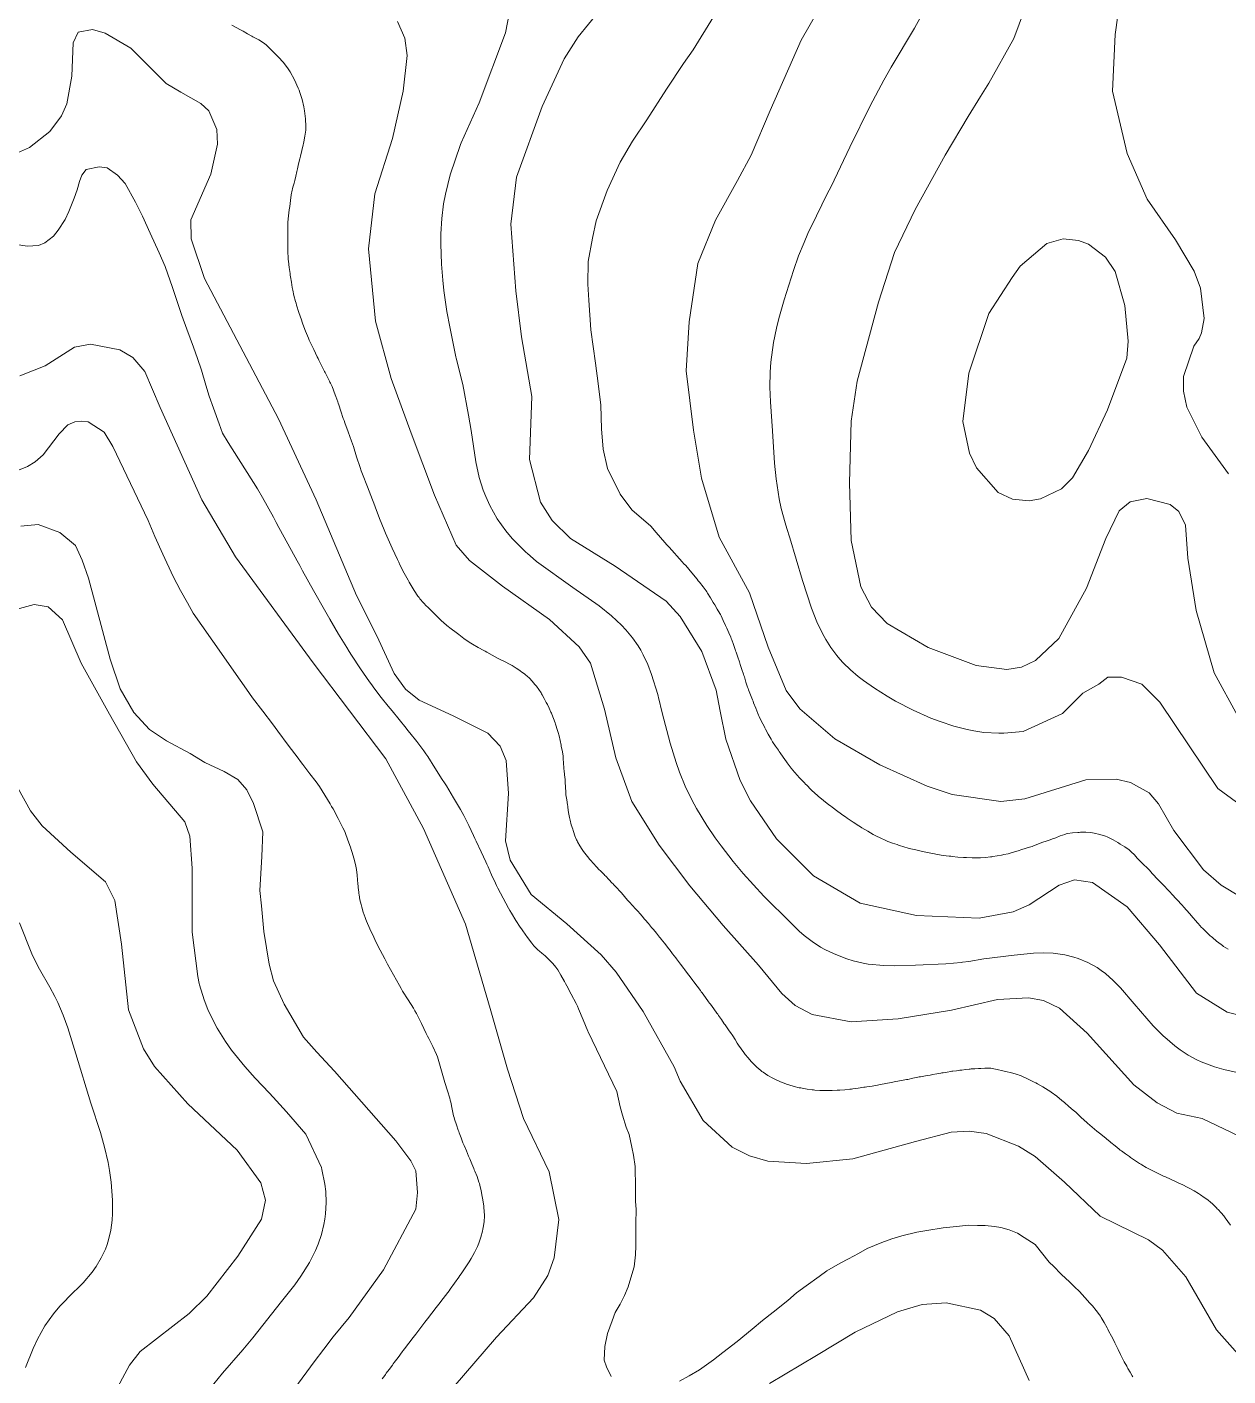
# Model space of a CAD drawing. Header units: metres. Extents: x 548946 to 557077, y 1838800 to 1845419.
# Drawn here: x 555986.8 to 556298.3, y 1841351.6 to 1841701.5 of the extents above; entities that cross this region are included whole.
import ezdxf

# ---------------------------------------------------------------- set-up
doc = ezdxf.new("R2010")
doc.units = ezdxf.units.M
doc.header["$LTSCALE"] = 28
doc.layers.add('1', color=7, linetype='Continuous', lineweight=13)
doc.layers.add('2', color=7, linetype='Continuous', lineweight=13)

msp = doc.modelspace()

# ---------------------------------------------------------------- linework, layer by layer
at = {"layer": '1'}
for points in [[(556298.46, 1841585.61), (556291.57, 1841595.09), (556287.66, 1841602.93), (556286.74, 1841607.04), (556286.82, 1841610.9), (556289.48, 1841618.76), (556290.84, 1841620.75), (556291.41, 1841622.16), (556292.16, 1841625.94), (556291.21, 1841633.77), (556289.52, 1841638.23), (556284.67, 1841646.35), (556277.37, 1841656.83), (556272.16, 1841668.73), (556268.39, 1841684.92), (556269.02, 1841699.6), (556271.15, 1841714.48)], [(556150.5, 1841527.96), (556150.39, 1841528.35), (556148.76, 1841533.61), (556147.78, 1841536.18), (556146.63, 1841538.67), (556145.97, 1841539.87), (556145.3, 1841540.98), (556143.8, 1841543.11), (556142.14, 1841545.12), (556140.95, 1841546.39), (556138.41, 1841548.78), (556135.15, 1841551.38), (556128.33, 1841556.16), (556118.95, 1841562.87), (556116.48, 1841565), (556116.23, 1841565.23), (556113.8, 1841567.63), (556112.65, 1841568.88), (556111, 1841570.85), (556108.77, 1841573.97), (556106.85, 1841577.37), (556105.76, 1841579.74), (556105.13, 1841581.36), (556104.09, 1841584.67), (556103.21, 1841588.69), (556101.99, 1841596.86), (556101.31, 1841600.85), (556099.8, 1841608.79), (556098.08, 1841615.63), (556098.01, 1841615.96), (556096.41, 1841623.78), (556095.7, 1841627.71), (556094.92, 1841633.14), (556094.62, 1841635.87), (556094.29, 1841639.98), (556094.09, 1841645.25), (556094.11, 1841647.88), (556094.35, 1841651.82), (556094.83, 1841655.62), (556095.29, 1841658.14), (556096.53, 1841663.15), (556099.24, 1841671.02), (556099.43, 1841671.48), (556104.02, 1841681.83), (556110.85, 1841700.02), (556113.42, 1841713.11)], [(556245.61, 1841501.32), (556239.4, 1841500.65), (556226.73, 1841502.45), (556220.25, 1841504.57), (556207.96, 1841510.16), (556196.3, 1841516.86), (556187.25, 1841524.69), (556183.73, 1841529.45), (556179.02, 1841540.7), (556174.23, 1841554.74), (556166.3, 1841569.2), (556161.75, 1841584.53), (556159.68, 1841596.97), (556157.73, 1841612.38), (556158.56, 1841625.07), (556160.75, 1841640.18), (556165.41, 1841651.42), (556171.04, 1841661.67), (556174.63, 1841668.29), (556179.52, 1841679.85), (556187.58, 1841698.11), (556196.2, 1841713.22)], [(556290.08, 1841550.19), (556287.86, 1841563.73), (556287.28, 1841572.34), (556285.56, 1841575.86), (556283.3, 1841577.66), (556277.27, 1841579.25), (556272.92, 1841578.38), (556270.11, 1841576.02), (556266.64, 1841568.88), (556261.65, 1841555.92), (556254.42, 1841542.94), (556248.4, 1841537.23), (556244.79, 1841535.51), (556240.96, 1841534.89), (556233, 1841535.9), (556220.5, 1841540.53), (556209.94, 1841546.76), (556205.83, 1841551.02), (556203.05, 1841556.27), (556200.6, 1841568.36), (556200.16, 1841583.26), (556200.55, 1841599.24), (556202.15, 1841609.67), (556207.64, 1841630.19), (556211.8, 1841643.04), (556217.17, 1841654.23), (556224.95, 1841668.26), (556230.89, 1841678.28), (556234.11, 1841683.46), (556236.3, 1841686.96), (556242.73, 1841698.58), (556247.16, 1841710.48)], [(556137.79, 1841708.88), (556129.75, 1841698.96), (556126.11, 1841693.27), (556120.4, 1841680.94), (556113.75, 1841662.59), (556112.3, 1841650.38), (556113.61, 1841633.08), (556115.06, 1841621.12), (556117.71, 1841605.66), (556117.08, 1841589.36), (556119.97, 1841578.3), (556122.96, 1841573.51), (556127.73, 1841568.88), (556139.34, 1841561.71), (556152.57, 1841552.56), (556156.16, 1841548.62), (556161.85, 1841539.54), (556165.51, 1841529.48), (556166.55, 1841524.09), (556168.09, 1841516.75), (556171.74, 1841506.05), (556174.41, 1841500.76), (556181.15, 1841490.95), (556190.82, 1841481.33), (556202.94, 1841474.27), (556217.48, 1841471.03), (556233.78, 1841470.4), (556242.57, 1841471.98), (556246.74, 1841473.8), (556254.53, 1841478.91), (556258.46, 1841480.3), (556263.18, 1841479.59), (556272.19, 1841473.34), (556280.54, 1841463.47), (556290.17, 1841450.91), (556298.09, 1841445.95), (556302.58, 1841444.87)], [(556164.84, 1841704.17), (556159.54, 1841695.64), (556157.07, 1841692.1), (556152.66, 1841685.36), (556147.56, 1841677.42), (556143.82, 1841671.89), (556140.63, 1841666.44), (556137.27, 1841659.14), (556134.41, 1841651.22), (556133.46, 1841646.76)], [(555984.3, 1841668.93), (555987.38, 1841670.27), (555992.71, 1841674.39), (555995.71, 1841678.48), (555997.07, 1841681.58), (555998.37, 1841688.79), (555998.72, 1841697.43), (556000.04, 1841700.2), (556003.77, 1841700.87), (556007.07, 1841699.91), (556013.67, 1841696.02), (556022.86, 1841686.84), (556026.69, 1841684.6), (556031.88, 1841681.66), (556033.93, 1841679.76), (556035.98, 1841674.95), (556036.18, 1841671.14), (556034.41, 1841663.32), (556029.29, 1841651.49), (556029.32, 1841646.55), (556032.77, 1841636.28), (556052.01, 1841599.87), (556061.76, 1841578.85), (556072.27, 1841554.08), (556077.52, 1841543.56), (556081.98, 1841533.81), (556084.97, 1841529.72), (556088.52, 1841526.93), (556097.27, 1841522.86), (556106.31, 1841518.31), (556109.52, 1841514.98), (556111.08, 1841511.28), (556111.64, 1841502.67), (556110.92, 1841490.43), (556112.08, 1841485.43), (556117.52, 1841476.49), (556126.77, 1841468.92), (556135.7, 1841460.89), (556139.62, 1841456.36), (556146.57, 1841446.11), (556154.62, 1841431.8), (556156.23, 1841428.1), (556162.2, 1841417.85), (556169.69, 1841410.98), (556174.18, 1841408.68), (556178.96, 1841407.35), (556188.98, 1841406.73), (556200.98, 1841407.9), (556217.29, 1841412.44), (556226.52, 1841414.83), (556231.19, 1841415.13), (556235.59, 1841414.54)], [(556039.91, 1841702.03), (556041.03, 1841701.4), (556042.18, 1841700.76), (556042.49, 1841700.58), (556042.81, 1841700.41), (556043.92, 1841699.77), (556045.04, 1841699.13), (556045.36, 1841698.96), (556045.68, 1841698.78), (556046.86, 1841698.16), (556048.09, 1841697.41), (556048.43, 1841697.15), (556048.78, 1841696.88), (556050.05, 1841695.72), (556051.32, 1841694.43), (556051.66, 1841694.08), (556052, 1841693.72), (556053.2, 1841692.42), (556054.37, 1841690.93), (556054.68, 1841690.45), (556055, 1841689.94), (556056.13, 1841687.85), (556057.11, 1841685.67), (556057.34, 1841685.11), (556057.55, 1841684.55), (556058.14, 1841682.68), (556058.56, 1841680.84), (556058.66, 1841680.31), (556058.75, 1841679.77), (556059, 1841677.71), (556059.11, 1841675.72), (556059.1, 1841675.22), (556059.08, 1841674.74), (556058.86, 1841673.17), (556058.54, 1841671.73), (556058.45, 1841671.33), (556058.36, 1841670.93), (556058.04, 1841669.48), (556057.72, 1841668.06), (556057.64, 1841667.68), (556057.55, 1841667.3), (556057.23, 1841666), (556056.92, 1841664.75), (556056.84, 1841664.41), (556056.75, 1841664.07), (556056.47, 1841662.86), (556056.2, 1841661.68), (556056.12, 1841661.37), (556056.04, 1841661.05), (556055.74, 1841659.94), (556055.46, 1841658.76), (556055.39, 1841658.39), (556055.32, 1841658.01), (556055.1, 1841656.51), (556054.9, 1841654.93), (556054.85, 1841654.5)], [(555984.05, 1841645.07), (555986.84, 1841644.64), (555989.75, 1841644.87), (555991.42, 1841645.57), (555993.6, 1841647.24), (555994.8, 1841648.8), (555996.62, 1841651.62), (555997.63, 1841653.71), (555999.02, 1841657.11), (555999.73, 1841659.31), (556000.38, 1841661.42), (556000.94, 1841663.1), (556002.09, 1841664.58), (556005.51, 1841665.29), (556007.51, 1841664.98), (556010.27, 1841663.08)], [(556010.27, 1841663.08), (556012.22, 1841660.94), (556014.94, 1841656.09), (556016.72, 1841652.45), (556018.68, 1841648.07), (556021.07, 1841642.97), (556022.56, 1841639.44), (556024.51, 1841633.93), (556025.15, 1841632.18), (556026.89, 1841626.72), (556028.25, 1841623.17), (556029.96, 1841618.48), (556031.03, 1841615.52), (556032.04, 1841612.49), (556033.15, 1841608.63), (556034.01, 1841605.73), (556035.1, 1841602.63), (556036.58, 1841598.61), (556037.45, 1841596.19), (556038.94, 1841593.79), (556046.56, 1841581.71), (556047.82, 1841579.46), (556050.67, 1841574.35), (556051.4, 1841573.03), (556052.11, 1841571.74), (556054.46, 1841567.42), (556056.82, 1841563.09), (556057.52, 1841561.81), (556058.25, 1841560.48), (556061.09, 1841555.37), (556063.9, 1841550.37), (556064.62, 1841549.12), (556065.31, 1841547.92), (556067.58, 1841544.06), (556069.73, 1841540.54), (556070.34, 1841539.56), (556070.97, 1841538.58), (556073.3, 1841535), (556075.58, 1841531.68), (556076.17, 1841530.85), (556076.74, 1841530.07), (556078.66, 1841527.6), (556080.47, 1841525.39), (556080.97, 1841524.77), (556081.47, 1841524.15), (556083.27, 1841521.92), (556085.08, 1841519.67), (556085.58, 1841519.05), (556086.08, 1841518.42), (556087.88, 1841516.16), (556089.7, 1841513.75), (556090.21, 1841513.02), (556090.72, 1841512.28), (556092.6, 1841509.39), (556094.5, 1841506.35), (556095.03, 1841505.5), (556095.55, 1841504.65), (556097.44, 1841501.56), (556099.19, 1841498.57), (556099.63, 1841497.78), (556100.04, 1841497.01), (556101.37, 1841494.36), (556102.58, 1841491.77), (556102.93, 1841491.04), (556103.28, 1841490.3), (556104.56, 1841487.6), (556105.78, 1841485), (556106.08, 1841484.34), (556106.37, 1841483.7), (556107.3, 1841481.59), (556108.26, 1841479.47), (556108.57, 1841478.83), (556108.9, 1841478.16), (556110.27, 1841475.54), (556111.69, 1841472.95), (556112.05, 1841472.31), (556112.41, 1841471.7), (556113.59, 1841469.77), (556114.72, 1841468.04), (556115.04, 1841467.57), (556115.37, 1841467.09), (556116.59, 1841465.38), (556117.73, 1841463.88), (556118.02, 1841463.53), (556118.28, 1841463.22), (556119.13, 1841462.35), (556119.89, 1841461.67), (556120.11, 1841461.48), (556120.32, 1841461.28), (556121.14, 1841460.56), (556121.95, 1841459.81), (556122.18, 1841459.59), (556122.4, 1841459.38), (556123.19, 1841458.59), (556123.98, 1841457.65), (556124.21, 1841457.33), (556124.43, 1841457), (556125.26, 1841455.6), (556126.19, 1841453.9), (556126.47, 1841453.37), (556126.77, 1841452.83)], [(556054.85, 1841654.5), (556054.79, 1841654.07), (556054.6, 1841652.55), (556054.45, 1841650.94), (556054.42, 1841650.45), (556054.4, 1841649.95), (556054.39, 1841647.97), (556054.42, 1841645.96), (556054.42, 1841645.45), (556054.43, 1841644.94), (556054.44, 1841643.24), (556054.49, 1841641.64), (556054.52, 1841641.19), (556054.56, 1841640.75), (556054.76, 1841639.12), (556055, 1841637.56), (556055.06, 1841637.14), (556055.12, 1841636.74), (556055.33, 1841635.34), (556055.55, 1841633.99), (556055.62, 1841633.61), (556055.7, 1841633.23), (556056.02, 1841631.84), (556056.43, 1841630.32), (556056.56, 1841629.86), (556056.71, 1841629.38), (556057.3, 1841627.49), (556057.96, 1841625.53), (556058.15, 1841625), (556058.33, 1841624.48), (556059.02, 1841622.65), (556059.77, 1841620.83), (556059.99, 1841620.31), (556060.23, 1841619.78), (556061.15, 1841617.84), (556062.04, 1841616.01), (556062.27, 1841615.56), (556062.48, 1841615.12), (556063.15, 1841613.75), (556063.75, 1841612.53), (556063.91, 1841612.2), (556064.08, 1841611.87), (556064.68, 1841610.72), (556065.23, 1841609.64), (556065.36, 1841609.37), (556065.49, 1841609.11), (556065.88, 1841608.24), (556066.24, 1841607.36), (556066.35, 1841607.09), (556066.46, 1841606.8), (556066.9, 1841605.65), (556067.37, 1841604.31), (556067.51, 1841603.91), (556067.65, 1841603.49), (556068.18, 1841601.86), (556068.8, 1841599.99), (556069, 1841599.43), (556069.21, 1841598.84), (556070.05, 1841596.55), (556070.94, 1841594.08), (556071.18, 1841593.38), (556071.42, 1841592.67), (556072.25, 1841590.04), (556073.18, 1841587.22), (556073.48, 1841586.38), (556073.8, 1841585.52), (556075.08, 1841582.22), (556076.41, 1841578.86), (556076.76, 1841577.97), (556077.09, 1841577.09), (556078.23, 1841574.06), (556079.37, 1841571.09), (556079.72, 1841570.26), (556080.08, 1841569.41), (556081.47, 1841566.3), (556082.84, 1841563.4), (556083.19, 1841562.68), (556083.52, 1841562), (556084.6, 1841559.86), (556085.6, 1841558.03), (556085.88, 1841557.54), (556086.16, 1841557.05), (556087.19, 1841555.37), (556088.18, 1841553.89), (556088.45, 1841553.53), (556088.7, 1841553.19), (556089.59, 1841552.17), (556090.43, 1841551.31), (556090.66, 1841551.08), (556090.89, 1841550.85), (556091.72, 1841550.04), (556092.58, 1841549.21), (556092.83, 1841548.97), (556093.08, 1841548.72), (556094.04, 1841547.78), (556095.07, 1841546.81), (556095.37, 1841546.55), (556095.67, 1841546.29), (556096.83, 1841545.38), (556098.06, 1841544.46), (556098.42, 1841544.2)], [(556133.46, 1841646.76), (556132.3, 1841640.73), (556132.25, 1841634.86), (556132.52, 1841630.7), (556132.99, 1841622.94), (556134.28, 1841614.3), (556134.97, 1841609.08), (556135.58, 1841603.43), (556135.83, 1841597.32), (556136.25, 1841592.06), (556137.34, 1841587.04), (556140.6, 1841580.34), (556143.66, 1841576.27), (556148.56, 1841572.08), (556149.94, 1841570.44), (556152.19, 1841567.84), (556152.77, 1841567.19), (556153.32, 1841566.57), (556156.75, 1841562.8), (556157.19, 1841562.3), (556157.63, 1841561.8), (556159.19, 1841559.97), (556160.57, 1841558.3), (556160.9, 1841557.89), (556161.21, 1841557.51), (556162.14, 1841556.34), (556162.91, 1841555.29), (556163.12, 1841554.99), (556163.33, 1841554.67), (556164.07, 1841553.48), (556164.78, 1841552.27), (556164.97, 1841551.95), (556165.16, 1841551.63), (556165.83, 1841550.53), (556166.46, 1841549.42), (556166.63, 1841549.1), (556166.8, 1841548.78), (556167.4, 1841547.55), (556167.98, 1841546.29), (556168.13, 1841545.95), (556168.28, 1841545.61), (556168.81, 1841544.41), (556169.32, 1841543.21), (556169.45, 1841542.88), (556169.58, 1841542.54), (556170.03, 1841541.31), (556170.47, 1841540.07), (556170.59, 1841539.72), (556170.71, 1841539.37), (556171.15, 1841538.09), (556171.58, 1841536.82), (556171.69, 1841536.47), (556171.81, 1841536.13), (556172.22, 1841534.89), (556172.63, 1841533.64), (556172.75, 1841533.29), (556172.86, 1841532.93), (556173.28, 1841531.6), (556173.71, 1841530.26), (556173.84, 1841529.9), (556173.97, 1841529.55), (556174.46, 1841528.29), (556174.98, 1841527.01), (556175.12, 1841526.64), (556175.26, 1841526.26), (556175.79, 1841524.85), (556176.34, 1841523.43), (556176.51, 1841523.05), (556176.67, 1841522.68), (556177.32, 1841521.39), (556177.99, 1841520.13), (556178.18, 1841519.77), (556178.37, 1841519.41), (556179.07, 1841518.08), (556179.77, 1841516.78), (556179.97, 1841516.45), (556180.17, 1841516.11), (556180.91, 1841514.99), (556181.67, 1841513.9), (556181.89, 1841513.58), (556182.11, 1841513.27), (556182.93, 1841512.09), (556183.77, 1841510.93), (556183.99, 1841510.62), (556184.22, 1841510.32), (556185.02, 1841509.27), (556185.86, 1841508.24), (556186.11, 1841507.95), (556186.37, 1841507.65), (556187.36, 1841506.55), (556188.42, 1841505.44), (556188.72, 1841505.13), (556189.02, 1841504.82), (556190.12, 1841503.72), (556191.3, 1841502.62), (556191.64, 1841502.32), (556192, 1841502.01), (556193.35, 1841500.9), (556194.79, 1841499.78), (556195.2, 1841499.47), (556195.61, 1841499.16)], [(556097.32, 1841348.58), (556108.58, 1841361.68), (556118.16, 1841371.91), (556121.83, 1841377.69), (556123.55, 1841382.29), (556124.72, 1841392.2), (556122.18, 1841404.57), (556115.55, 1841418.36), (556111.42, 1841431.15), (556106.9, 1841446.95), (556100.51, 1841468.77), (556089.61, 1841493.6), (556079.84, 1841511.66), (556061, 1841536.56), (556040.87, 1841564.11), (556032.15, 1841578.84), (556021.32, 1841602.86), (556017.31, 1841612.19), (556014.17, 1841615.83), (556010.86, 1841617.81), (556003.2, 1841619.24), (555999.08, 1841618.5), (555991.43, 1841613.6), (555984.86, 1841611.06)], [(555985.12, 1841572.02), (555989.67, 1841572.49), (555995.26, 1841570.43)], [(555995.26, 1841570.43), (555999.35, 1841567.06), (556001.11, 1841563.23), (556002.71, 1841558.55), (556008.29, 1841537.51), (556010.93, 1841529.86), (556014.45, 1841523.68), (556018.56, 1841519.27), (556022.96, 1841516.33), (556029.12, 1841513.09), (556032.93, 1841510.74), (556037.92, 1841508.38), (556041.44, 1841506.32), (556043.79, 1841503.67), (556045.55, 1841500.14), (556047.95, 1841492.79), (556047.69, 1841486.32), (556047.17, 1841477.58), (556047.56, 1841473.57), (556048.16, 1841466.94), (556049.57, 1841458.45), (556050.7, 1841454.13), (556053.47, 1841448.06), (556058.52, 1841439.5), (556061.97, 1841435.62), (556066.55, 1841430.63), (556082.47, 1841412.58), (556086.35, 1841407.39), (556087.64, 1841404.8), (556088.08, 1841399.18), (556087.64, 1841394.85), (556079.28, 1841379.17), (556070.3, 1841366.8), (556066.22, 1841361.78), (556063.72, 1841358.52), (556061.22, 1841355.25), (556056.25, 1841348.44)], [(555980.08, 1841549.38), (555988.6, 1841551.73), (555992.28, 1841551.11), (555995.93, 1841547.71), (556000.77, 1841536.53), (556008.18, 1841523.29), (556015.15, 1841510.93), (556019.44, 1841505.14), (556027.72, 1841495.36), (556028.98, 1841491.6), (556029.6, 1841483.32), (556029.64, 1841466.69), (556031.05, 1841455.25), (556031.43, 1841453.41), (556031.52, 1841453.03), (556032.68, 1841449.15), (556033.68, 1841446.64), (556034.43, 1841445), (556036.11, 1841441.81), (556038.27, 1841438.35), (556039.84, 1841436.14), (556043.24, 1841431.9), (556045.94, 1841428.88), (556049.64, 1841424.95), (556051.49, 1841422.98), (556054.05, 1841420.14), (556059.07, 1841414.37), (556063.12, 1841405.71), (556063.26, 1841405.18), (556064.02, 1841401.4), (556064.24, 1841399.47), (556064.36, 1841396.57), (556064.21, 1841393.68), (556064.03, 1841392.24), (556063.8, 1841390.93), (556063.16, 1841388.34), (556062.31, 1841385.81), (556061.62, 1841384.17), (556060.02, 1841381), (556057.82, 1841377.51)], [(556300.88, 1841522.79), (556294.74, 1841534.03), (556290.08, 1841550.19)], [(556098.42, 1841544.2), (556098.77, 1841543.93), (556100.11, 1841542.92), (556101.5, 1841541.93), (556101.89, 1841541.68), (556102.29, 1841541.43), (556103.77, 1841540.61), (556105.24, 1841539.83), (556105.65, 1841539.61), (556106.04, 1841539.39), (556107.44, 1841538.59), (556108.79, 1841537.82), (556109.15, 1841537.62), (556109.51, 1841537.44), (556110.78, 1841536.81), (556111.96, 1841536.22), (556112.27, 1841536.05), (556112.58, 1841535.88), (556113.62, 1841535.25), (556114.57, 1841534.6), (556114.82, 1841534.42), (556115.07, 1841534.25), (556115.91, 1841533.63), (556116.69, 1841532.98), (556116.9, 1841532.78), (556117.11, 1841532.58), (556117.83, 1841531.82), (556118.52, 1841531.01), (556118.71, 1841530.78), (556118.89, 1841530.55), (556119.52, 1841529.71), (556120.11, 1841528.83), (556120.27, 1841528.57), (556120.42, 1841528.31), (556120.96, 1841527.34), (556121.47, 1841526.34), (556121.61, 1841526.07), (556121.75, 1841525.8), (556122.23, 1841524.83), (556122.69, 1841523.82), (556122.81, 1841523.53), (556122.93, 1841523.24), (556123.35, 1841522.13), (556123.74, 1841521.01), (556123.84, 1841520.7), (556123.95, 1841520.4), (556124.31, 1841519.34), (556124.65, 1841518.26), (556124.73, 1841517.95), (556124.81, 1841517.63), (556125.08, 1841516.45), (556125.31, 1841515.25), (556125.37, 1841514.93), (556125.44, 1841514.62), (556125.64, 1841513.5), (556125.81, 1841512.39), (556125.85, 1841512.07), (556125.88, 1841511.75), (556125.97, 1841510.54), (556126.04, 1841509.33), (556126.06, 1841509), (556126.09, 1841508.67), (556126.22, 1841507.51), (556126.34, 1841506.33), (556126.36, 1841505.99), (556126.38, 1841505.65), (556126.43, 1841504.35), (556126.5, 1841503.04), (556126.53, 1841502.67), (556126.57, 1841502.32), (556126.76, 1841501.04), (556126.98, 1841499.77), (556127.04, 1841499.41), (556127.09, 1841499.05), (556127.27, 1841497.76), (556127.48, 1841496.48), (556127.55, 1841496.13), (556127.63, 1841495.79), (556127.95, 1841494.6), (556128.32, 1841493.45), (556128.42, 1841493.14), (556128.52, 1841492.83), (556128.9, 1841491.75), (556129.33, 1841490.7), (556129.47, 1841490.41), (556129.61, 1841490.12), (556130.18, 1841489.1), (556130.8, 1841488.13), (556130.98, 1841487.87), (556131.16, 1841487.62), (556131.81, 1841486.75), (556132.5, 1841485.89), (556132.71, 1841485.65), (556132.92, 1841485.41), (556133.71, 1841484.52), (556134.52, 1841483.65), (556134.74, 1841483.42), (556134.95, 1841483.2), (556135.71, 1841482.44), (556136.47, 1841481.69), (556136.69, 1841481.46)], [(556302.23, 1841429.96), (556297.26, 1841431.11), (556294.84, 1841431.79), (556291.33, 1841433.07), (556290.2, 1841433.59), (556288, 1841434.8), (556285.89, 1841436.2), (556284.53, 1841437.23), (556281.91, 1841439.5), (556281.6, 1841439.79), (556278.94, 1841442.46), (556277.24, 1841444.33), (556273.96, 1841448.17), (556270.42, 1841452.29), (556268.55, 1841454.22), (556266.53, 1841456), (556265.46, 1841456.81), (556264.34, 1841457.55), (556261.97, 1841458.85), (556259.47, 1841459.89), (556258.32, 1841460.26), (556255.98, 1841460.85), (556254.21, 1841461.14), (556252.95, 1841461.27), (556250.42, 1841461.36), (556247.9, 1841461.27), (556242.85, 1841460.8), (556234.99, 1841459.81), (556231.08, 1841459.12), (556229.44, 1841458.92), (556229.09, 1841458.88), (556225.16, 1841458.52), (556217.28, 1841458.14), (556211.8, 1841458.01), (556209.07, 1841458.08), (556205, 1841458.47), (556203.69, 1841458.69), (556201.11, 1841459.3), (556199.41, 1841459.81), (556196.12, 1841461.08), (556193.75, 1841462.24), (556192.63, 1841462.87), (556190.46, 1841464.27), (556188.4, 1841465.84), (556187.08, 1841466.98), (556184.56, 1841469.5), (556178.25, 1841475.72), (556177.92, 1841476.07), (556172.54, 1841481.98), (556169.97, 1841485.03), (556166.81, 1841489.09), (556165.31, 1841491.18), (556163.15, 1841494.38), (556160.46, 1841498.81), (556159.22, 1841501.08), (556157.54, 1841504.58), (556156.05, 1841508.24), (556155.17, 1841510.73), (556153.59, 1841515.77), (556151.5, 1841523.6), (556150.62, 1841527.56), (556150.5, 1841527.96)], [(555980.82, 1841510.6), (555987.64, 1841498.22)], [(556307.01, 1841472.57), (556296.55, 1841478.96), (556291.94, 1841482.94), (556284.23, 1841493.1), (556280.32, 1841500.02), (556277.83, 1841502.89), (556273.05, 1841505.55), (556269.3, 1841506.41), (556261.45, 1841506.22), (556245.61, 1841501.32)], [(555987.64, 1841498.22), (555990.69, 1841494.32), (555998.16, 1841487.44), (556007.15, 1841479.82), (556009.55, 1841474.98), (556011.26, 1841463.58), (556013.09, 1841446.62), (556016.94, 1841436.5), (556019.81, 1841431.84), (556028.5, 1841422.22), (556041.29, 1841410.21), (556047.45, 1841401.74), (556048.61, 1841397.19), (556047.59, 1841392.26), (556041.44, 1841382.67), (556033.38, 1841372.27), (556028.86, 1841367.85), (556016.13, 1841357.93), (556013.33, 1841354.41), (556009, 1841346.36)], [(556195.61, 1841499.16), (556197.13, 1841498.02), (556198.67, 1841496.9), (556199.09, 1841496.61), (556199.52, 1841496.31), (556201.04, 1841495.29), (556202.54, 1841494.33), (556202.96, 1841494.06), (556203.37, 1841493.81), (556204.85, 1841492.91), (556206.27, 1841492.09), (556206.64, 1841491.89), (556207, 1841491.69), (556208.22, 1841491.08), (556209.39, 1841490.56), (556209.72, 1841490.42), (556210.06, 1841490.29), (556211.28, 1841489.84), (556212.49, 1841489.43), (556212.81, 1841489.33), (556213.13, 1841489.22), (556214.24, 1841488.87), (556215.38, 1841488.53), (556215.72, 1841488.45), (556216.06, 1841488.36), (556217.37, 1841488.06), (556218.72, 1841487.76), (556219.09, 1841487.68), (556219.46, 1841487.6), (556220.8, 1841487.3), (556222.16, 1841487.02), (556222.56, 1841486.95), (556222.95, 1841486.88), (556224.45, 1841486.65), (556225.96, 1841486.46), (556226.38, 1841486.41), (556226.79, 1841486.37), (556228.27, 1841486.22), (556229.72, 1841486.11), (556230.11, 1841486.08), (556230.51, 1841486.06), (556231.94, 1841486.02), (556233.33, 1841486.02), (556233.71, 1841486.03), (556234.09, 1841486.05), (556235.42, 1841486.13), (556236.68, 1841486.26), (556237.02, 1841486.3), (556237.35, 1841486.34), (556238.48, 1841486.51), (556239.58, 1841486.71), (556239.88, 1841486.77), (556240.18, 1841486.84), (556241.29, 1841487.09), (556242.36, 1841487.36), (556242.64, 1841487.44), (556242.92, 1841487.53), (556243.89, 1841487.84), (556244.86, 1841488.16), (556245.13, 1841488.25), (556245.42, 1841488.34), (556246.48, 1841488.65), (556247.56, 1841488.99), (556247.86, 1841489.09), (556248.15, 1841489.2), (556249.2, 1841489.61), (556250.26, 1841490.04), (556250.55, 1841490.15), (556250.85, 1841490.26), (556251.96, 1841490.63), (556253.08, 1841491), (556253.39, 1841491.12), (556253.7, 1841491.24), (556254.8, 1841491.69), (556255.96, 1841492.1), (556256.3, 1841492.2), (556256.65, 1841492.28), (556257.97, 1841492.49), (556259.35, 1841492.6), (556259.72, 1841492.62), (556260.09, 1841492.64), (556261.42, 1841492.65), (556262.78, 1841492.55), (556263.17, 1841492.49), (556263.58, 1841492.42), (556265.09, 1841492.07), (556266.57, 1841491.59), (556266.95, 1841491.45), (556267.32, 1841491.29), (556268.56, 1841490.67), (556269.72, 1841489.98), (556270.04, 1841489.78), (556270.37, 1841489.58), (556271.55, 1841488.83), (556272.65, 1841488.05), (556272.92, 1841487.82), (556273.18, 1841487.6), (556274.03, 1841486.76), (556274.79, 1841485.92), (556275, 1841485.7), (556275.22, 1841485.48)], [(556275.22, 1841485.48), (556275.99, 1841484.72), (556276.76, 1841483.97), (556276.97, 1841483.76), (556277.18, 1841483.55), (556277.92, 1841482.77), (556278.66, 1841481.98), (556278.86, 1841481.76), (556279.07, 1841481.54), (556279.81, 1841480.75), (556280.57, 1841479.95), (556280.79, 1841479.72), (556281.01, 1841479.49), (556281.83, 1841478.66), (556282.67, 1841477.81), (556282.9, 1841477.57), (556283.13, 1841477.32), (556283.95, 1841476.42), (556284.79, 1841475.48), (556285.03, 1841475.21), (556285.27, 1841474.94), (556286.18, 1841473.95), (556287.09, 1841472.95), (556287.33, 1841472.68), (556287.57, 1841472.41), (556288.4, 1841471.46), (556289.23, 1841470.51), (556289.46, 1841470.24), (556289.7, 1841469.97), (556290.58, 1841468.96), (556291.47, 1841467.98), (556291.71, 1841467.73), (556291.95, 1841467.48), (556292.8, 1841466.64), (556293.7, 1841465.81), (556293.97, 1841465.57), (556294.26, 1841465.33), (556295.36, 1841464.41), (556296.53, 1841463.51), (556296.86, 1841463.27), (556297.19, 1841463.05), (556298.39, 1841462.29)], [(556136.69, 1841481.46), (556136.91, 1841481.23), (556137.73, 1841480.36), (556138.55, 1841479.48), (556138.78, 1841479.24), (556139, 1841479.01), (556139.77, 1841478.21), (556140.53, 1841477.39), (556140.75, 1841477.15), (556140.97, 1841476.91), (556141.76, 1841475.99), (556142.57, 1841475.05), (556142.8, 1841474.79), (556143.02, 1841474.54), (556143.84, 1841473.65), (556144.65, 1841472.77), (556144.87, 1841472.52), (556145.09, 1841472.27), (556145.87, 1841471.36), (556146.66, 1841470.44), (556146.89, 1841470.17), (556147.11, 1841469.91), (556147.96, 1841468.94), (556148.8, 1841467.97), (556149.03, 1841467.7), (556149.25, 1841467.43), (556150.04, 1841466.46), (556150.84, 1841465.47), (556151.06, 1841465.19), (556151.29, 1841464.91), (556152.13, 1841463.85), (556152.97, 1841462.77), (556153.2, 1841462.48), (556153.43, 1841462.19), (556154.24, 1841461.15), (556155.05, 1841460.1), (556155.27, 1841459.8), (556155.5, 1841459.5), (556156.32, 1841458.4), (556157.15, 1841457.3), (556157.38, 1841456.99), (556157.61, 1841456.69), (556158.44, 1841455.59), (556159.29, 1841454.49), (556159.52, 1841454.19), (556159.75, 1841453.87), (556160.59, 1841452.74), (556161.44, 1841451.58), (556161.67, 1841451.27), (556161.9, 1841450.95), (556162.74, 1841449.81), (556163.59, 1841448.66), (556163.82, 1841448.34), (556164.05, 1841448.03), (556164.9, 1841446.88), (556165.73, 1841445.74), (556165.95, 1841445.43), (556166.17, 1841445.12), (556166.92, 1841444.04), (556167.65, 1841442.98), (556167.85, 1841442.69), (556168.05, 1841442.4), (556168.77, 1841441.39), (556169.47, 1841440.41), (556169.65, 1841440.13), (556169.83, 1841439.86), (556170.43, 1841438.9), (556171.03, 1841437.95), (556171.2, 1841437.68), (556171.37, 1841437.42), (556172.02, 1841436.48), (556172.7, 1841435.55), (556172.89, 1841435.29), (556173.09, 1841435.03), (556173.82, 1841434.09), (556174.63, 1841433.16), (556174.87, 1841432.9), (556175.11, 1841432.64), (556176.07, 1841431.73), (556177.12, 1841430.84), (556177.42, 1841430.61), (556177.74, 1841430.38), (556178.94, 1841429.58), (556180.21, 1841428.84), (556180.57, 1841428.66), (556180.93, 1841428.47), (556182.26, 1841427.87), (556183.62, 1841427.35), (556183.99, 1841427.22), (556184.37, 1841427.09), (556185.74, 1841426.71), (556187.1, 1841426.39), (556187.47, 1841426.31), (556187.84, 1841426.24), (556189.15, 1841426.02), (556190.44, 1841425.85), (556190.79, 1841425.81), (556191.15, 1841425.78), (556192.42, 1841425.7), (556193.68, 1841425.66), (556194.03, 1841425.65)], [(555984.82, 1841469.17), (555987.97, 1841461.09), (555988.15, 1841460.71), (555990.04, 1841457.13), (555992.72, 1841452.45), (555993.98, 1841450.07), (555994.74, 1841448.48), (555996.11, 1841445.22), (555997.32, 1841441.9), (555999.44, 1841435.13), (556003.35, 1841422.35), (556005.8, 1841414.79), (556006.89, 1841410.98), (556007.82, 1841406.96), (556008.2, 1841404.92), (556008.63, 1841401.85), (556008.96, 1841397.17), (556008.93, 1841393.71), (556008.81, 1841391.99), (556008.47, 1841389.44), (556007.91, 1841386.95), (556007.55, 1841385.75), (556007.11, 1841384.54), (556006.03, 1841382.21), (556004.7, 1841379.98), (556003.68, 1841378.55), (556001.32, 1841375.79), (555999.84, 1841374.3), (555998.88, 1841373.39), (555995.28, 1841369.68), (555993.61, 1841367.71), (555991.36, 1841364.57), (555989.44, 1841361.12), (555988.33, 1841358.73), (555986.39, 1841353.79)], [(556126.77, 1841452.83), (556127.95, 1841450.67), (556129.19, 1841448.24), (556129.53, 1841447.53), (556129.86, 1841446.8), (556131.04, 1841444.01), (556132.27, 1841441.08), (556132.36, 1841440.89), (556139.81, 1841425.39), (556140.66, 1841421.39), (556141.26, 1841419.26), (556142.21, 1841416.12), (556142.98, 1841414.22), (556143.63, 1841410.93), (556144.11, 1841408.88), (556144.5, 1841405.98), (556144.54, 1841404.09), (556144.58, 1841402.2), (556144.65, 1841400.1), (556144.65, 1841396.93), (556144.83, 1841394.75), (556144.68, 1841391.14), (556144.68, 1841388.72), (556144.71, 1841385.35), (556144.6, 1841383.01), (556144.27, 1841379.91), (556143.69, 1841377.93), (556142.74, 1841374.75), (556141.77, 1841372.51), (556140.6, 1841370.25), (556139.3, 1841368.08), (556138.54, 1841365.87), (556137.39, 1841362.65), (556136.67, 1841359.29), (556136.52, 1841355.69), (556137.06, 1841353.97), (556138.34, 1841351.5)], [(556194.03, 1841425.65), (556194.38, 1841425.65), (556195.65, 1841425.67), (556196.93, 1841425.71), (556197.28, 1841425.73), (556197.64, 1841425.75), (556198.92, 1841425.85), (556200.24, 1841425.97), (556200.62, 1841426.02), (556201, 1841426.06), (556202.4, 1841426.26), (556203.82, 1841426.48), (556204.21, 1841426.53), (556204.59, 1841426.59), (556205.98, 1841426.81), (556207.36, 1841427.04), (556207.75, 1841427.11), (556208.14, 1841427.19), (556209.55, 1841427.48), (556210.97, 1841427.77), (556211.36, 1841427.84), (556211.75, 1841427.92), (556213.14, 1841428.16), (556214.51, 1841428.4), (556214.88, 1841428.47), (556215.26, 1841428.54), (556216.57, 1841428.82), (556217.87, 1841429.09), (556218.22, 1841429.16), (556218.58, 1841429.23), (556219.84, 1841429.46), (556221.06, 1841429.67), (556221.38, 1841429.73), (556221.69, 1841429.79), (556222.77, 1841429.98), (556223.81, 1841430.17), (556224.1, 1841430.22), (556224.39, 1841430.27), (556225.43, 1841430.45), (556226.44, 1841430.6), (556226.7, 1841430.64), (556226.96, 1841430.68), (556227.86, 1841430.79), (556228.74, 1841430.89), (556228.99, 1841430.92), (556229.25, 1841430.95), (556230.2, 1841431.09), (556231.17, 1841431.21), (556231.44, 1841431.23), (556231.7, 1841431.25), (556232.64, 1841431.3), (556233.61, 1841431.34), (556233.89, 1841431.35), (556234.17, 1841431.37), (556235.25, 1841431.44), (556236.43, 1841431.44), (556236.77, 1841431.42), (556237.13, 1841431.37), (556238.47, 1841431.13), (556239.89, 1841430.79), (556240.29, 1841430.7), (556240.69, 1841430.61), (556242.18, 1841430.27), (556243.73, 1841429.83), (556244.17, 1841429.66), (556244.63, 1841429.49), (556246.32, 1841428.7), (556248, 1841427.84), (556248.43, 1841427.61), (556248.86, 1841427.38), (556250.32, 1841426.6), (556251.71, 1841425.77), (556252.09, 1841425.52), (556252.48, 1841425.25), (556253.88, 1841424.19), (556255.23, 1841423.1), (556255.58, 1841422.81), (556255.92, 1841422.52), (556257.07, 1841421.55), (556258.19, 1841420.58), (556258.51, 1841420.3), (556258.83, 1841420.01), (556260.01, 1841418.92), (556261.22, 1841417.81), (556261.56, 1841417.51), (556261.89, 1841417.21), (556263.1, 1841416.17), (556264.31, 1841415.15), (556264.64, 1841414.87), (556264.97, 1841414.6), (556266.16, 1841413.62), (556267.32, 1841412.67), (556267.64, 1841412.42), (556267.94, 1841412.16), (556269.03, 1841411.28), (556270.09, 1841410.43), (556270.38, 1841410.21), (556270.67, 1841409.99), (556271.72, 1841409.24), (556272.75, 1841408.52), (556273.04, 1841408.32)], [(556235.59, 1841414.54), (556244.01, 1841411.24), (556248.28, 1841408.55), (556255.87, 1841401.91), (556265.14, 1841393.08), (556277.7, 1841386.92), (556281.37, 1841384.23), (556287.37, 1841377.3), (556295.34, 1841363.54), (556304.34, 1841353.47)], [(556273.04, 1841408.32), (556273.32, 1841408.12), (556274.33, 1841407.41), (556275.37, 1841406.72), (556275.67, 1841406.53), (556275.98, 1841406.35), (556277.12, 1841405.7), (556278.31, 1841405.08), (556278.64, 1841404.91), (556278.97, 1841404.74), (556280.17, 1841404.15), (556281.4, 1841403.56), (556281.75, 1841403.39), (556282.1, 1841403.23), (556283.41, 1841402.62), (556284.71, 1841402.02), (556285.06, 1841401.86), (556285.4, 1841401.7), (556286.6, 1841401.16), (556287.76, 1841400.61), (556288.08, 1841400.45), (556288.4, 1841400.27), (556289.54, 1841399.62), (556290.65, 1841398.94), (556290.93, 1841398.75), (556291.22, 1841398.57), (556292.18, 1841397.93), (556293.09, 1841397.26), (556293.34, 1841397.06), (556293.59, 1841396.85), (556294.47, 1841396.05), (556295.31, 1841395.22), (556295.54, 1841394.99), (556295.76, 1841394.76), (556296.52, 1841393.94), (556297.25, 1841393.11), (556297.44, 1841392.87), (556297.63, 1841392.62), (556298.31, 1841391.71), (556298.97, 1841390.76)], [(556156.01, 1841350.26), (556158.56, 1841351.65), (556161.21, 1841353.16), (556164.87, 1841355.76), (556167.25, 1841357.66), (556170.98, 1841360.58), (556174.88, 1841363.73), (556177.54, 1841365.98), (556180.31, 1841368.14), (556184.12, 1841371.18), (556186.39, 1841373.16), (556188.89, 1841374.97), (556192.25, 1841377.42), (556194.28, 1841378.85), (556197.7, 1841380.89), (556199.87, 1841382.02), (556202.43, 1841383.41), (556204.68, 1841384.66), (556208.48, 1841386.22), (556211.1, 1841387.2), (556213.73, 1841387.97), (556217.62, 1841388.91), (556220.19, 1841389.35), (556224.43, 1841390.02), (556227.03, 1841390.26), (556231.09, 1841390.69), (556233.3, 1841390.67), (556235.31, 1841390.62), (556237.76, 1841390.42), (556239.39, 1841390.11), (556241.57, 1841389.55), (556243.69, 1841388.68), (556245.42, 1841387.54), (556248.3, 1841385.7), (556251.91, 1841381.13), (556253.1, 1841379.96), (556254.92, 1841378.13), (556255.4, 1841377.66), (556255.87, 1841377.22), (556257.46, 1841375.74), (556258.96, 1841374.33), (556259.36, 1841373.92), (556259.77, 1841373.51), (556261.2, 1841371.98), (556262.5, 1841370.5), (556262.83, 1841370.12), (556263.14, 1841369.76), (556264.12, 1841368.58), (556264.98, 1841367.44), (556265.21, 1841367.11), (556265.43, 1841366.76), (556266.2, 1841365.46), (556266.94, 1841364.11), (556267.15, 1841363.73), (556267.35, 1841363.35), (556268.07, 1841361.97), (556268.78, 1841360.6), (556268.96, 1841360.22)], [(556057.82, 1841377.51), (556056.2, 1841375.28), (556052.82, 1841370.93), (556045.34, 1841361.46), (556042.76, 1841358.37), (556037.44, 1841352.31), (556032.99, 1841346.79)], [(556246.77, 1841350.39), (556241.51, 1841362.04), (556237.64, 1841366.51), (556234.1, 1841368.64), (556225.22, 1841370.59), (556218.99, 1841370.18), (556212.54, 1841368.21), (556201.63, 1841362.98), (556191.54, 1841356.89), (556179.36, 1841349.69)], [(556268.96, 1841360.22), (556269.15, 1841359.84), (556269.79, 1841358.49), (556270.42, 1841357.17), (556270.6, 1841356.82), (556270.77, 1841356.48), (556271.41, 1841355.28), (556272.04, 1841354.16), (556272.2, 1841353.87), (556272.36, 1841353.58), (556272.93, 1841352.59), (556273.47, 1841351.66), (556273.62, 1841351.42)]]:
    msp.add_lwpolyline(points, dxfattribs=at)
msp.add_lwpolyline([(556242.29, 1841636.53), (556244.38, 1841639.48), (556251.34, 1841645.35), (556255.55, 1841646.59), (556259.56, 1841646.18), (556262.15, 1841645.18), (556266.57, 1841641.85), (556269.08, 1841638.1), (556271.58, 1841629.26), (556272.46, 1841620.07), (556272.06, 1841615.59), (556267.06, 1841602.23), (556262.17, 1841591.66), (556257.99, 1841584.61), (556255.09, 1841581.76), (556249.71, 1841579.13), (556246.75, 1841578.61), (556242.39, 1841579.02), (556238.71, 1841580.8), (556233.1, 1841587.14), (556231.24, 1841590.99), (556229.51, 1841599.16), (556231.08, 1841611.77), (556236.31, 1841627.17)], close=True, dxfattribs=at)
at = {"layer": '2'}
for points in [[(556260.68, 1841528.73), (556255.39, 1841523.42), (556245.15, 1841518.75), (556240.14, 1841518.33), (556238.88, 1841518.31), (556234.95, 1841518.55), (556232.35, 1841518.93), (556230.63, 1841519.28), (556227.23, 1841520.16), (556223.63, 1841521.35), (556221.27, 1841522.26), (556216.67, 1841524.31), (556212.1, 1841526.66), (556209.87, 1841527.93), (556206.6, 1841529.98), (556203.73, 1841531.98), (556202.35, 1841533.05), (556200.36, 1841534.74), (556198.49, 1841536.56), (556197.62, 1841537.53), (556196.81, 1841538.5), (556195.32, 1841540.54), (556193.97, 1841542.68), (556193.15, 1841544.17), (556191.69, 1841547.22), (556190.3, 1841550.74), (556187.98, 1841557.92), (556184.61, 1841569.05), (556183.88, 1841571.41), (556183.41, 1841572.9), (556182.41, 1841576.64), (556181.87, 1841579.17), (556181.09, 1841584.28), (556180.7, 1841588.43), (556180.17, 1841596.75), (556179.62, 1841604.33), (556179.48, 1841608.12), (556179.56, 1841612), (556179.75, 1841614.59), (556180.45, 1841619.73), (556181.21, 1841623.44), (556181.81, 1841625.89), (556183.16, 1841630.75), (556185.56, 1841638.4), (556186.92, 1841642.16), (556188.34, 1841645.66), (556189.36, 1841647.97), (556191.54, 1841652.53), (556194.38, 1841658.25), (556195.34, 1841660.18), (556200.23, 1841670.4), (556205.46, 1841681.04), (556209.06, 1841687.78), (556210.96, 1841691.1), (556216.99, 1841701.2), (556219.43, 1841705.62)], [(556303.04, 1841412.92), (556291.62, 1841418.38), (556285.08, 1841419.76), (556279.98, 1841422.44), (556273.91, 1841427.09), (556261.78, 1841440.57), (556254.62, 1841446.98), (556250.46, 1841448.99), (556246.61, 1841449.73), (556238.54, 1841449.23), (556226.6, 1841446.52), (556212.79, 1841444.27), (556200.59, 1841443.49), (556190.48, 1841445.4), (556186.05, 1841447.71), (556182.57, 1841450.78), (556176.56, 1841458.19), (556167.37, 1841468.43), (556158.73, 1841478.75), (556150.77, 1841489.29), (556143.67, 1841500.65), (556139.51, 1841511.98), (556136.58, 1841524.59), (556132.9, 1841536.54), (556130, 1841540.76), (556122.31, 1841547.85), (556110.13, 1841556.44), (556101.55, 1841563.12), (556098.09, 1841567.14), (556092.48, 1841580.07), (556086.43, 1841596.2), (556081.27, 1841610.36), (556077.2, 1841625.26), (556075.37, 1841643.97), (556077.03, 1841658.24), (556081.54, 1841672.58), (556084.36, 1841684.92), (556085.41, 1841694.15), (556084.8, 1841698.61), (556082.9, 1841702.93)], [(555984.54, 1841586.55), (555986.88, 1841587.48), (555988.84, 1841588.7), (555990.92, 1841590.58), (555995.06, 1841596.02), (555997.32, 1841598.29), (555999.17, 1841599.11), (556000.81, 1841599.32), (556002.66, 1841599.11), (556006.77, 1841596.43), (556009.03, 1841592.72), (556018.17, 1841573.51), (556019.95, 1841569.38), (556021.99, 1841564.8), (556024.69, 1841558.96), (556026.61, 1841555.34), (556028.35, 1841552.12), (556029.88, 1841549.44), (556037.22, 1841539.04), (556040.39, 1841534.45), (556043.66, 1841529.78), (556044.49, 1841528.63), (556045.29, 1841527.53), (556047.92, 1841524.03), (556050.41, 1841520.79), (556051.13, 1841519.85), (556051.85, 1841518.89), (556054.54, 1841515.27), (556057.08, 1841511.85), (556057.7, 1841511.01), (556058.3, 1841510.23), (556060.16, 1841507.82), (556061.76, 1841505.7), (556062.18, 1841505.1), (556062.6, 1841504.5), (556064.03, 1841502.29), (556065.4, 1841499.99), (556065.78, 1841499.34), (556066.16, 1841498.68), (556067.51, 1841496.22), (556068.71, 1841493.83), (556069, 1841493.22), (556069.26, 1841492.62), (556070.03, 1841490.63), (556070.65, 1841488.74), (556070.82, 1841488.21), (556070.99, 1841487.67), (556071.59, 1841485.7), (556072.08, 1841483.85), (556072.18, 1841483.38), (556072.26, 1841482.95), (556072.43, 1841481.55), (556072.5, 1841480.29), (556072.53, 1841479.94), (556072.55, 1841479.6), (556072.66, 1841478.33), (556072.81, 1841477.07), (556072.85, 1841476.72), (556072.91, 1841476.38), (556073.13, 1841475.13), (556073.41, 1841473.89), (556073.5, 1841473.54), (556073.59, 1841473.2), (556073.96, 1841471.95), (556074.47, 1841470.51), (556074.65, 1841470.05), (556074.84, 1841469.56), (556075.7, 1841467.56), (556076.7, 1841465.4), (556076.98, 1841464.8), (556077.27, 1841464.21), (556078.36, 1841462.08), (556079.56, 1841459.81), (556079.93, 1841459.12), (556080.31, 1841458.41), (556081.82, 1841455.63), (556083.38, 1841452.86), (556083.8, 1841452.15), (556084.21, 1841451.46)], [(556305.33, 1841496.9), (556295.68, 1841503.98), (556280.68, 1841526.37), (556275.97, 1841531.08), (556270.68, 1841532.85), (556267.15, 1841532.85), (556264.8, 1841531.08), (556260.68, 1841528.73)], [(556084.21, 1841451.46), (556085.65, 1841449.21), (556087.03, 1841446.99), (556087.41, 1841446.33), (556087.78, 1841445.65), (556089.09, 1841443.02), (556090.34, 1841440.42), (556090.66, 1841439.76), (556090.98, 1841439.12), (556092.05, 1841437.04), (556092.99, 1841434.99), (556093.23, 1841434.38), (556093.45, 1841433.76), (556094.15, 1841431.35), (556094.78, 1841428.93), (556094.96, 1841428.3), (556095.14, 1841427.69), (556095.81, 1841425.61), (556096.41, 1841423.68), (556096.55, 1841423.15), (556096.68, 1841422.63), (556097.07, 1841420.81), (556097.42, 1841419.09), (556097.53, 1841418.64), (556097.65, 1841418.21), (556098.14, 1841416.74), (556098.64, 1841415.37), (556098.78, 1841415.01), (556098.91, 1841414.65), (556099.37, 1841413.38), (556099.86, 1841412.11), (556100, 1841411.74), (556100.15, 1841411.37), (556100.74, 1841409.98), (556101.33, 1841408.61), (556101.48, 1841408.25), (556101.64, 1841407.89), (556102.15, 1841406.67), (556102.65, 1841405.45), (556102.8, 1841405.09), (556102.95, 1841404.73), (556103.5, 1841403.36), (556104.01, 1841401.92), (556104.13, 1841401.52), (556104.25, 1841401.12), (556104.59, 1841399.65), (556104.86, 1841398.13), (556104.93, 1841397.71), (556105, 1841397.27), (556105.23, 1841395.67), (556105.38, 1841394.05), (556105.4, 1841393.61), (556105.4, 1841393.17), (556105.33, 1841391.62), (556105.12, 1841390.08), (556105.04, 1841389.65), (556104.95, 1841389.21), (556104.53, 1841387.64), (556103.98, 1841386.06), (556103.81, 1841385.62), (556103.62, 1841385.19), (556102.88, 1841383.63), (556102.01, 1841382.07), (556101.75, 1841381.64), (556101.48, 1841381.21), (556100.44, 1841379.65), (556099.35, 1841378.1), (556099.04, 1841377.67), (556098.74, 1841377.24), (556097.66, 1841375.69), (556096.56, 1841374.14), (556096.25, 1841373.72), (556095.93, 1841373.29), (556094.76, 1841371.73), (556093.57, 1841370.2), (556093.25, 1841369.78), (556092.93, 1841369.36), (556091.78, 1841367.89), (556090.63, 1841366.4), (556090.31, 1841365.98), (556089.98, 1841365.56), (556087.59, 1841362.44), (556087.26, 1841362.01), (556086.94, 1841361.59), (556085.78, 1841360.1), (556084.66, 1841358.65), (556084.36, 1841358.25), (556084.07, 1841357.85), (556083.02, 1841356.44), (556082.05, 1841355.12), (556081.79, 1841354.77), (556081.55, 1841354.44), (556080.71, 1841353.32), (556079.95, 1841352.3), (556079.75, 1841352.03), (556079.56, 1841351.77), (556078.89, 1841350.86)]]:
    msp.add_lwpolyline(points, dxfattribs=at)

doc.saveas('drawing.dxf')
